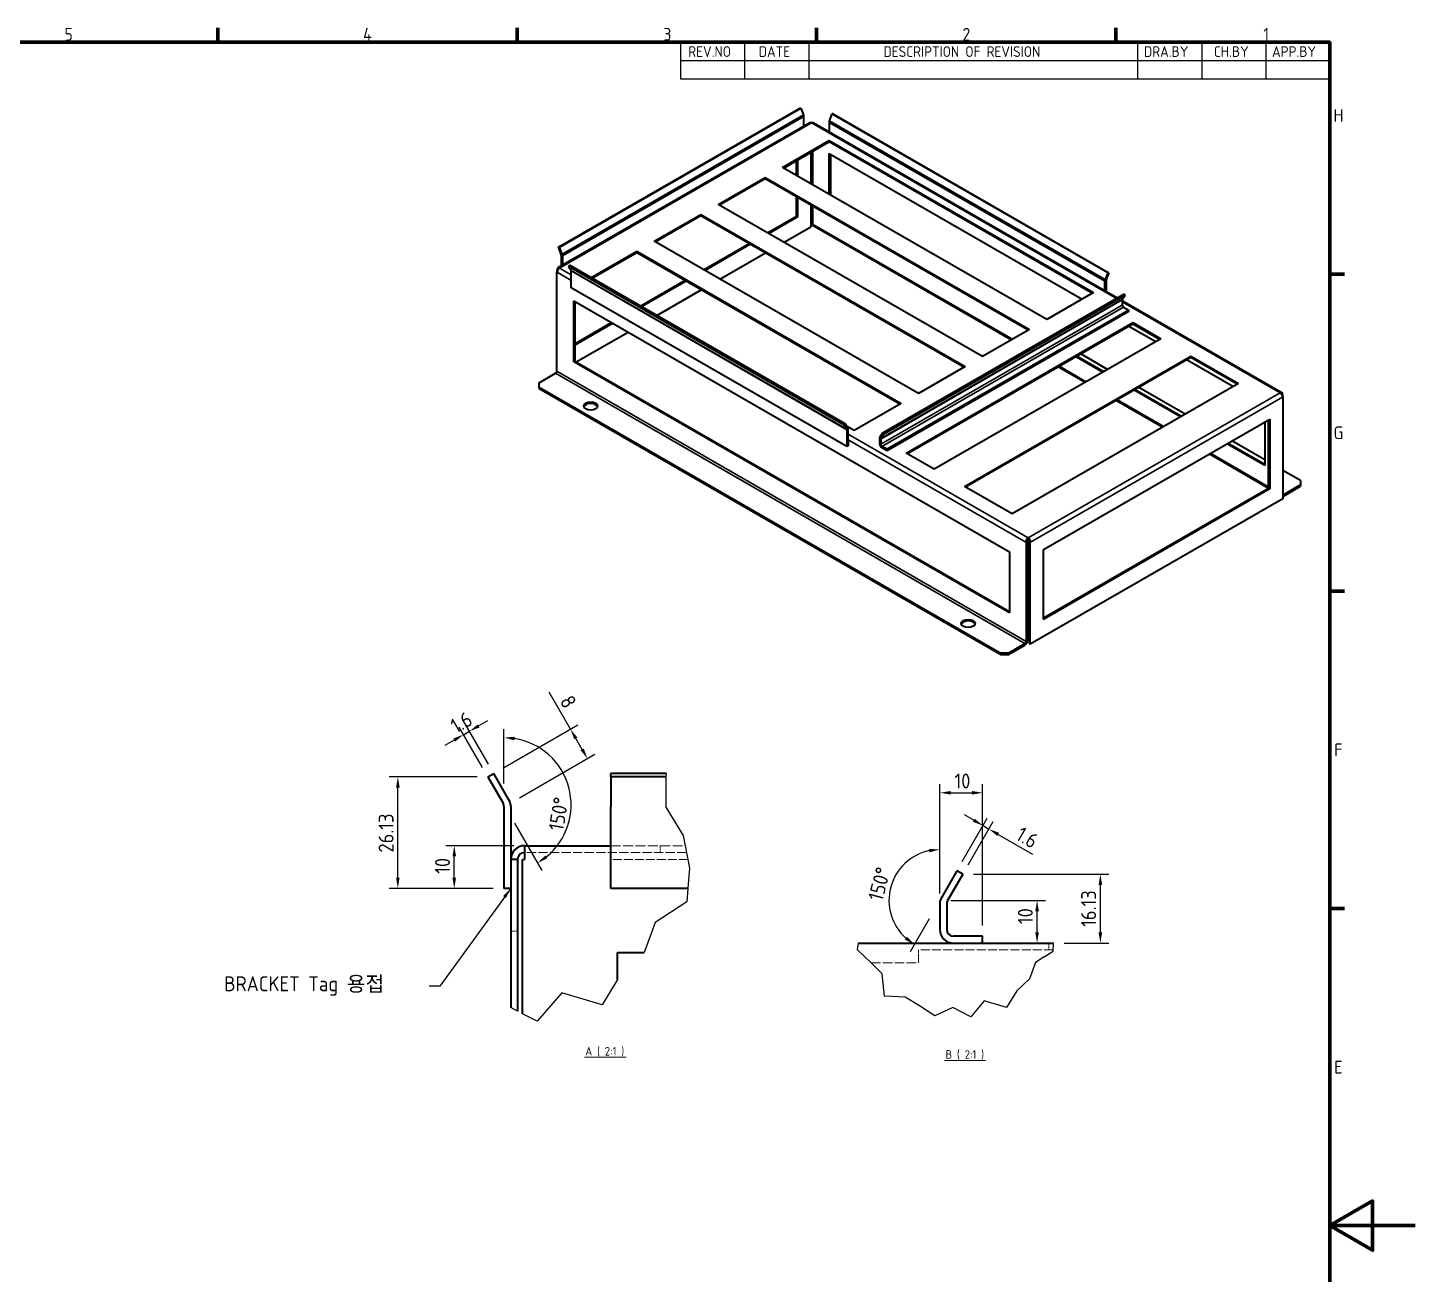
# Model space of a CAD drawing. Header units: millimetres. Extents: x 0 to 1682, y 0 to 1188.
# Drawn here: x 1032 to 1682, y 571 to 1155 of the extents above; entities that cross this region are included whole.
import ezdxf

# ---------------------------------------------------------------- set-up
doc = ezdxf.new("R2010")
doc.units = ezdxf.units.MM
doc.header["$LTSCALE"] = 2
doc.linetypes.add('DASHED', pattern=[0.2067, 0.1654, -0.0413])
doc.layers.get('0').update_dxf_attribs({"color": 3, "lineweight": 25})
for name, color, linetype, lineweight in [('가려진 것(ISO)', 2, 'DASHED', 18), ('가시적인 것(ISO)', 3, 'Continuous', 40), ('가시적인 좁은 것(ISO)', 3, 'Continuous', 35), ('경계(ISO)', 7, 'Continuous', 70), ('기호(ISO)', 5, 'Continuous', 25), ('끊기 선(JIS)', 7, 'Continuous', 25), ('치수(ISO)', 7, 'Continuous', 25)]:
    doc.layers.add(name, color=color, linetype=linetype, lineweight=lineweight)
doc.styles.add('ISO Proportiona M2B', font='isocp.shx')
doc.styles.add('문자 텍스트_M2B', font='isocp.shx')
doc.styles.add('치수 텍스트_PSTEK_POSCO', font='isocp.shx')
doc.styles.add('텍스트 스타일512', font='isocp.shx')
doc.dimstyles.new('치수_PSTEK_POSCO', dxfattribs={"dimscale": 2, "dimtxt": 3.5, "dimasz": 2.5, "dimexe": 2, "dimexo": 2.5, "dimgap": 1, "dimtad": 1, "dimrnd": 1e-08, "dimdsep": 46, "dimtxsty": '치수 텍스트_PSTEK_POSCO', "dimcen": 0.09, "dimdle": 10, "dimclrd": 7, "dimclre": 7, "dimclrt": 2, "dimadec": 1, "dimazin": 2, "dimtfac": 1, "dimtmove": 0, "dimatfit": 3, "dimfxl": 0, "dimtolj": 1, "dimlwd": -1, "dimlwe": -1, "dimarcsym": 0})
doc.dimstyles.new('치수_PSTEK_POSCO$7', dxfattribs={"dimscale": 2, "dimtxt": 3.5, "dimasz": 2.5, "dimexe": 2, "dimexo": 2.5, "dimgap": 1, "dimtad": 1, "dimrnd": 1e-08, "dimdsep": 46, "dimtxsty": '치수 텍스트_PSTEK_POSCO', "dimcen": 0.09, "dimdle": 10, "dimclrd": 7, "dimclre": 7, "dimclrt": 2, "dimadec": 1, "dimazin": 2, "dimtfac": 1, "dimtmove": 0, "dimatfit": 3, "dimfxl": 0, "dimtolj": 1, "dimlwd": -1, "dimlwe": -1, "dimarcsym": 0})

# ---------------------------------------------------------------- blocks, each defined once
blk = doc.blocks.new('경계 Default Border')
at = {"layer": '경계(ISO)'}
for p, q in [((560.67, 574), (560.67, 577.4)), ((630.75, 574), (630.75, 577.4)), ((700.83, 574), (700.83, 577.4)), ((770.92, 574), (770.92, 577.4)), ((821, 519.75), (824.4, 519.75)), ((821, 445.5), (824.4, 445.5)), ((821, 371.25), (824.4, 371.25))]:
    blk.add_line(p, q, dxfattribs=at)
at = {"layer": '경계(ISO)', "flags": 128}
for points in [[(20, 20), (20, 574), (821, 574), (821, 20), (20, 20)], [(841, 297), (821, 297), (831, 302.77), (831, 291.23), (821, 297)]]:
    blk.add_lwpolyline(points, dxfattribs=at)
at = {"layer": '경계(ISO)', "color": 2, "char_height": 3, "attachment_point": 7, "style": '문자 텍스트_M2B'}
for s, insert in [('5', (524.77, 574.37)), ('4', (594.68, 574.4)), ('3', (664.96, 574.37)), ('2', (735, 574.37)), ('1', (805.44, 574.4)), ('H', (821.88, 555.37)), ('G', (821.88, 481.1)), ('F', (822.04, 406.87)), ('E', (822.04, 332.6))]:
    blk.add_mtext(s, dxfattribs=dict(at, insert=insert))
blk = doc.blocks.new('리비전 내역')
at = {"layer": '기호(ISO)'}
for p, q in [((669, 574), (821, 574)), ((669, 574), (669, 569.72)), ((684, 574), (684, 569.72)), ((699, 574), (699, 569.72)), ((776, 574), (776, 569.72)), ((791, 574), (791, 569.72)), ((806, 574), (806, 569.72)), ((821, 574), (821, 569.72)), ((669, 569.72), (821, 569.72)), ((669, 569.72), (669, 565.44)), ((684, 569.72), (684, 565.44)), ((699, 569.72), (699, 565.44)), ((776, 569.72), (776, 565.44)), ((791, 569.72), (791, 565.44)), ((806, 569.72), (806, 565.44)), ((821, 569.72), (821, 565.44)), ((669, 565.44), (821, 565.44))]:
    blk.add_line(p, q, dxfattribs=at)
at = {"layer": '기호(ISO)', "color": 2, "char_height": 2.5, "attachment_point": 7, "style": 'ISO Proportiona M2B'}
for s, insert in [('REV.NO', (670.79, 570.58)), ('DATE', (687.31, 570.58)), ('DESCRIPTION OF REVISION', (716.51, 570.58)), ('DRA.BY', (777.48, 570.58)), ('CH.BY', (793.86, 570.58)), ('APP.BY', (807.48, 570.58))]:
    blk.add_mtext(s, dxfattribs=dict(at, insert=insert))
blk = doc.blocks.new('*D60')
at = {"layer": 'Defpoints', "color": 0, "transparency": 16777216}
for p in [(1205.62, 804.12), (1247.73, 804.12), (1255.31, 751.87)]:
    blk.add_point(p, dxfattribs=at)
at = {"layer": '치수(ISO)', "color": 7, "transparency": 16777216}
for p, q in [((1242.73, 804.12), (1201.62, 804.12)), ((1205.62, 756.87), (1205.62, 799.12)), ((1250.31, 751.87), (1201.62, 751.87))]:
    blk.add_line(p, q, dxfattribs=at)
for points in [[(1204.79, 799.12), (1206.45, 799.12), (1205.62, 804.12)], [(1204.79, 756.87), (1206.45, 756.87), (1205.62, 751.87)]]:
    blk.add_solid(points, dxfattribs=at)
at = {"layer": '치수(ISO)', "color": 2, "transparency": 16777216, "insert": (1200.12, 768.66), "char_height": 7, "attachment_point": 4, "rotation": 90, "style": '치수 텍스트_PSTEK_POSCO'}
blk.add_mtext('\\A1;26.13', dxfattribs=at)
blk = doc.blocks.new('*D61')
at = {"layer": 'Defpoints', "color": 0, "transparency": 16777216}
for p in [(1232.04, 771.87), (1264.91, 771.87), (1255.31, 751.87)]:
    blk.add_point(p, dxfattribs=at)
at = {"layer": '치수(ISO)', "color": 7, "transparency": 16777216}
for p, q in [((1259.91, 771.87), (1228.04, 771.87)), ((1232.04, 756.87), (1232.04, 766.87)), ((1250.31, 751.87), (1228.04, 751.87))]:
    blk.add_line(p, q, dxfattribs=at)
for points in [[(1231.2, 766.87), (1232.87, 766.87), (1232.04, 771.87)], [(1231.2, 756.87), (1232.87, 756.87), (1232.04, 751.87)]]:
    blk.add_solid(points, dxfattribs=at)
at = {"layer": '치수(ISO)', "color": 2, "transparency": 16777216, "insert": (1226.54, 758.71), "char_height": 7, "attachment_point": 4, "rotation": 90, "style": '치수 텍스트_PSTEK_POSCO'}
blk.add_mtext('\\A1;10', dxfattribs=at)
blk = doc.blocks.new('*D62')
at = {"layer": 'Defpoints', "color": 0, "transparency": 16777216}
for p in [(1239.12, 825.44), (1250.51, 805.72), (1247.73, 804.12)]:
    blk.add_point(p, dxfattribs=at)
at = {"layer": '치수(ISO)', "color": 7, "transparency": 16777216}
for p, q in [((1245.23, 808.45), (1234.35, 827.3)), ((1236.35, 823.84), (1239.12, 825.44)), ((1248.01, 810.05), (1237.12, 828.9)), ((1243.45, 827.94), (1247.78, 830.44)), ((1232.02, 821.34), (1227.69, 818.84))]:
    blk.add_line(p, q, dxfattribs=at)
for points in [[(1243.04, 828.66), (1243.87, 827.22), (1239.12, 825.44)], [(1231.6, 822.06), (1232.44, 820.62), (1236.35, 823.84)]]:
    blk.add_solid(points, dxfattribs=at)
at = {"layer": '치수(ISO)', "color": 2, "transparency": 16777216, "insert": (1231.2, 827.21), "char_height": 7, "attachment_point": 4, "rotation": 30, "style": '치수 텍스트_PSTEK_POSCO'}
blk.add_mtext('\\A1;1.6', dxfattribs=at)
blk = doc.blocks.new('*D63')
at = {"layer": 'Defpoints', "color": 0, "transparency": 16777216}
for p in [(1279.39, 811.21), (1255.31, 796.01), (1255.31, 791.01), (1257.81, 786.68)]:
    blk.add_point(p, dxfattribs=at)
at = {"layer": '치수(ISO)', "color": 7, "transparency": 16777216}
for p, q in [((1255.31, 801.01), (1255.31, 826.44)), ((1260.31, 782.35), (1273.02, 760.32))]:
    blk.add_line(p, q, dxfattribs=at)
blk.add_arc((1255.31, 791.01), 31.44, 309.12239, 80.87761, dxfattribs=at)
for points in [[(1260.22, 821.22), (1260.36, 822.88), (1255.31, 822.44)], [(1275.61, 765.93), (1274.67, 767.3), (1271.02, 763.78)]]:
    blk.add_solid(points, dxfattribs=at)
at = {"layer": '치수(ISO)', "color": 2, "transparency": 16777216, "insert": (1279.59, 779.07), "char_height": 7, "attachment_point": 4, "rotation": 80.36071, "style": '치수 텍스트_PSTEK_POSCO'}
blk.add_mtext('\\A1;150°', dxfattribs=at)
blk = doc.blocks.new('*D64')
at = {"layer": 'Defpoints', "color": 0, "transparency": 16777216}
for p in [(1294.41, 812.66), (1250.51, 805.72), (1258.29, 791.81)]:
    blk.add_point(p, dxfattribs=at)
at = {"layer": '치수(ISO)', "color": 7, "transparency": 16777216}
for p, q in [((1286.44, 826.47), (1276.46, 843.76)), ((1254.84, 808.22), (1289.91, 828.47)), ((1291.91, 816.99), (1288.94, 822.14)), ((1262.62, 794.31), (1297.88, 814.66))]:
    blk.add_line(p, q, dxfattribs=at)
for points in [[(1289.66, 822.56), (1288.22, 821.72), (1286.44, 826.47)], [(1292.63, 817.41), (1291.19, 816.58), (1294.41, 812.66)]]:
    blk.add_solid(points, dxfattribs=at)
at = {"layer": '치수(ISO)', "color": 2, "transparency": 16777216, "insert": (1282.22, 844.78), "char_height": 7, "attachment_point": 4, "rotation": 300, "style": '치수 텍스트_PSTEK_POSCO'}
blk.add_mtext('\\A1; 8', dxfattribs=at)
blk = doc.blocks.new('*D66')
at = {"layer": 'Defpoints', "color": 0, "transparency": 16777216}
for p in [(1479.41, 796.65), (1459.41, 744.56), (1479.41, 729.48)]:
    blk.add_point(p, dxfattribs=at)
at = {"layer": '치수(ISO)', "color": 7, "transparency": 16777216}
for p, q in [((1459.41, 749.56), (1459.41, 800.65)), ((1479.41, 734.48), (1479.41, 800.65)), ((1464.41, 796.65), (1474.41, 796.65))]:
    blk.add_line(p, q, dxfattribs=at)
for points in [[(1464.41, 797.48), (1464.41, 795.82), (1459.41, 796.65)], [(1474.41, 797.48), (1474.41, 795.82), (1479.41, 796.65)]]:
    blk.add_solid(points, dxfattribs=at)
at = {"layer": '치수(ISO)', "color": 2, "transparency": 16777216, "insert": (1466.25, 802.15), "char_height": 7, "attachment_point": 4, "style": '치수 텍스트_PSTEK_POSCO'}
blk.add_mtext('\\A1;10', dxfattribs=at)
blk = doc.blocks.new('*D67')
at = {"layer": 'Defpoints', "color": 0, "transparency": 16777216}
for p in [(1470.18, 758.53), (1534.56, 758.53), (1512.69, 726.28)]:
    blk.add_point(p, dxfattribs=at)
at = {"layer": '치수(ISO)', "color": 7, "transparency": 16777216}
for p, q in [((1475.18, 758.53), (1538.56, 758.53)), ((1534.56, 731.28), (1534.56, 753.53)), ((1517.69, 726.28), (1538.56, 726.28))]:
    blk.add_line(p, q, dxfattribs=at)
for points in [[(1533.72, 753.53), (1535.39, 753.53), (1534.56, 758.53)], [(1533.72, 731.28), (1535.39, 731.28), (1534.56, 726.28)]]:
    blk.add_solid(points, dxfattribs=at)
at = {"layer": '치수(ISO)', "color": 2, "transparency": 16777216, "insert": (1529.06, 733.86), "char_height": 7, "attachment_point": 4, "rotation": 90, "style": '치수 텍스트_PSTEK_POSCO'}
blk.add_mtext('\\A1;16.13', dxfattribs=at)
blk = doc.blocks.new('*D68')
at = {"layer": 'Defpoints', "color": 0, "transparency": 16777216}
for p in [(1441.16, 761.59), (1459.41, 751.28), (1456.91, 741.95), (1459.41, 746.28)]:
    blk.add_point(p, dxfattribs=at)
at = {"layer": '치수(ISO)', "color": 7, "transparency": 16777216}
for p, q in [((1459.41, 756.28), (1459.41, 774.1)), ((1454.41, 737.62), (1445.5, 722.19))]:
    blk.add_line(p, q, dxfattribs=at)
blk.add_arc((1459.41, 746.28), 23.82, 102.05019, 227.94981, dxfattribs=at)
for points in [[(1454.35, 770.4), (1454.52, 768.74), (1459.41, 770.1)], [(1443.94, 729.27), (1442.96, 727.92), (1447.5, 725.65)]]:
    blk.add_solid(points, dxfattribs=at)
at = {"layer": '치수(ISO)', "color": 2, "transparency": 16777216, "insert": (1429.09, 746.43), "char_height": 7, "attachment_point": 4, "rotation": 75, "style": '치수 텍스트_PSTEK_POSCO'}
blk.add_mtext('\\A1;150°', dxfattribs=at)
blk = doc.blocks.new('*D69')
at = {"layer": 'Defpoints', "color": 0, "transparency": 16777216}
for p in [(1482.39, 779.68), (1467.41, 760.13), (1470.18, 758.53)]:
    blk.add_point(p, dxfattribs=at)
at = {"layer": '치수(ISO)', "color": 7, "transparency": 16777216}
for p, q in [((1475.28, 783.78), (1470.95, 786.28)), ((1469.91, 764.46), (1481.61, 784.74)), ((1472.68, 762.86), (1484.39, 783.14)), ((1479.61, 781.28), (1482.39, 779.68)), ((1486.72, 777.18), (1502.72, 767.94))]:
    blk.add_line(p, q, dxfattribs=at)
for points in [[(1475.7, 784.5), (1474.87, 783.06), (1479.61, 781.28)], [(1487.13, 777.9), (1486.3, 776.46), (1482.39, 779.68)]]:
    blk.add_solid(points, dxfattribs=at)
at = {"layer": '치수(ISO)', "color": 2, "transparency": 16777216, "insert": (1496.17, 778.07), "char_height": 7, "attachment_point": 4, "rotation": 330, "style": '치수 텍스트_PSTEK_POSCO'}
blk.add_mtext('\\A1;1.6', dxfattribs=at)
blk = doc.blocks.new('*D70')
at = {"layer": 'Defpoints', "color": 0, "transparency": 16777216}
for p in [(1459.62, 746.22), (1504.94, 746.22), (1507.55, 726.28)]:
    blk.add_point(p, dxfattribs=at)
at = {"layer": '치수(ISO)', "color": 7, "transparency": 16777216}
for p, q in [((1464.62, 746.22), (1508.94, 746.22)), ((1504.94, 731.28), (1504.94, 741.22))]:
    blk.add_line(p, q, dxfattribs=at)
for points in [[(1504.1, 741.22), (1505.77, 741.22), (1504.94, 746.22)], [(1504.1, 731.28), (1505.77, 731.28), (1504.94, 726.28)]]:
    blk.add_solid(points, dxfattribs=at)
at = {"layer": '치수(ISO)', "color": 2, "transparency": 16777216, "insert": (1499.44, 731.17), "char_height": 7, "attachment_point": 4, "rotation": 90, "style": '치수 텍스트_PSTEK_POSCO'}
blk.add_mtext('\\A1; 10', dxfattribs=at)

msp = doc.modelspace()

# ---------------------------------------------------------------- linework, layer by layer
at = {"layer": '가려진 것(ISO)', "ltscale": 13.10058}
msp.add_line((1340.726, 768.665), (1264.905, 768.665), dxfattribs=at)
at = {"layer": '가려진 것(ISO)', "ltscale": 14.031301}
msp.add_line((1305.305, 771.865), (1340.108, 771.865), dxfattribs=at)
at = {"layer": '가려진 것(ISO)', "ltscale": 3.047415}
for p, q in [((1328.505, 771.865), (1328.505, 768.665)), ((1258.505, 731.865), (1261.705, 731.865)), ((1510.406, 726.278), (1510.406, 723.078))]:
    msp.add_line(p, q, dxfattribs=at)
at = {"layer": '가려진 것(ISO)', "ltscale": 12.453729}
msp.add_line((1341.344, 765.465), (1305.305, 765.465), dxfattribs=at)
at = {"layer": '가려진 것(ISO)', "ltscale": 12.708687}
msp.add_line((1512.451, 723.078), (1449.406, 723.078), dxfattribs=at)
at = {"layer": '가려진 것(ISO)', "ltscale": 4.786925}
msp.add_line((1449.406, 723.078), (1449.406, 719.878), dxfattribs=at)
at = {"layer": '가려진 것(ISO)', "ltscale": 13.414458}
msp.add_line((1427.224, 717.078), (1449.406, 717.078), dxfattribs=at)
at = {"layer": '가려진 것(ISO)', "ltscale": 2.666475}
msp.add_line((1449.406, 717.078), (1449.406, 719.878), dxfattribs=at)
at = {"layer": '가시적인 것(ISO)'}
for p, q in [((1280.746, 1052.036), (1393.883, 1117.187)), ((1281.236, 1052.08), (1394.373, 1117.232)), ((1393.883, 1117.187), (1394.373, 1117.232)), ((1394.373, 1117.232), (1395.636, 1113.976)), ((1395.787, 1108.733), (1395.787, 1113.235)), ((1407.748, 1111.248), (1409.01, 1114.504)), ((1409.5, 1114.459), (1409.01, 1114.504)), ((1409.01, 1114.504), (1538.057, 1040.19)), ((1409.5, 1114.459), (1538.547, 1040.145)), ((1398.524, 1110.309), (1280.579, 1042.389)), ((1542.557, 1028.286), (1400.121, 1110.309)), ((1407.596, 1110.507), (1407.596, 1106.005)), ((1385.711, 1089.443), (1407.631, 1102.066)), ((1407.631, 1101.412), (1386.279, 1089.116)), ((1407.631, 1102.066), (1531.375, 1030.807)), ((1407.631, 1102.066), (1407.631, 1101.412)), ((1530.807, 1030.48), (1407.631, 1101.412)), ((1392.252, 1085.677), (1392.252, 1092.556)), ((1392.817, 1092.881), (1392.817, 1085.351)), ((1398.923, 1096.397), (1398.923, 1081.835)), ((1399.723, 1096.858), (1399.723, 1081.374)), ((1407.596, 1095.898), (1526.002, 1027.713)), ((1407.596, 1076.84), (1407.596, 1095.898)), ((1408.162, 1095.573), (1408.162, 1076.515)), ((1509.455, 1018.184), (1385.711, 1089.443)), ((1355.659, 1072.137), (1377.579, 1084.76)), ((1377.579, 1084.106), (1356.227, 1071.81)), ((1377.579, 1084.76), (1501.323, 1013.501)), ((1377.579, 1084.76), (1377.579, 1084.106)), ((1500.755, 1013.174), (1377.579, 1084.106)), ((1479.403, 1000.878), (1355.659, 1072.137)), ((1392.252, 1066.584), (1392.252, 1075.657)), ((1392.817, 1075.331), (1392.817, 1066.258)), ((1325.607, 1054.832), (1347.527, 1067.455)), ((1347.527, 1066.801), (1326.175, 1054.504)), ((1347.527, 1067.455), (1471.271, 996.195)), ((1347.527, 1067.455), (1347.527, 1066.801)), ((1470.703, 995.868), (1347.527, 1066.801)), ((1378.777, 1058.825), (1392.252, 1066.584)), ((1392.817, 1066.258), (1379.343, 1058.499)), ((1392.252, 1066.584), (1392.817, 1066.258)), ((1398.923, 1071.815), (1398.923, 1061.599)), ((1399.723, 1071.355), (1399.723, 1062.907)), ((1386.441, 1054.411), (1398.923, 1061.599)), ((1400.056, 1062.172), (1492.948, 1008.679)), ((1449.351, 983.572), (1325.607, 1054.832)), ((1348.725, 1041.519), (1370.077, 1053.815)), ((1370.643, 1053.489), (1349.291, 1041.193)), ((1280.746, 1052.036), (1281.236, 1052.08)), ((1280.746, 1052.036), (1282.009, 1048.78)), ((1282.499, 1048.825), (1281.236, 1052.08)), ((1282.085, 1048.409), (1282.085, 1043.256)), ((1282.65, 1048.083), (1282.65, 1043.581)), ((1296.083, 1037.83), (1317.475, 1050.149)), ((1317.475, 1049.495), (1296.651, 1037.503)), ((1317.475, 1050.149), (1441.219, 978.89)), ((1317.475, 1050.149), (1317.475, 1049.495)), ((1440.651, 978.562), (1317.475, 1049.495)), ((1356.389, 1037.105), (1377.742, 1049.401)), ((1280.246, 1041.654), (1280.08, 1041.558)), ((1280.498, 1041.318), (1280.08, 1041.558)), ((1280.08, 1041.558), (1280.08, 1040.446)), ((1280.258, 1040.548), (1280.08, 1040.446)), ((1280.08, 1040.446), (1280.246, 1040.351)), ((1280.08, 994.009), (1280.08, 1040.446)), ((1280.576, 1041.464), (1280.246, 1041.654)), ((1285.484, 1043.042), (1285.974, 1043.651)), ((1285.484, 1043.042), (1286.746, 1041.241)), ((1414.531, 968.729), (1285.484, 1043.042)), ((1415.021, 969.338), (1285.974, 1043.651)), ((1286.822, 1033.133), (1286.822, 1040.958)), ((1538.057, 1040.19), (1536.795, 1036.935)), ((1538.547, 1040.145), (1537.284, 1036.89)), ((1538.547, 1040.145), (1538.057, 1040.19)), ((1415.869, 958.819), (1286.822, 1033.133)), ((1319.201, 1024.517), (1340.025, 1036.509)), ((1340.591, 1036.183), (1319.767, 1024.191)), ((1536.643, 1031.691), (1536.643, 1036.193)), ((1537.209, 1036.519), (1537.209, 1031.366)), ((1287.954, 1027.001), (1491.954, 909.525)), ((1287.954, 998.387), (1287.954, 1027.001)), ((1288.519, 1026.675), (1288.519, 998.713)), ((1326.865, 1020.104), (1347.689, 1032.096)), ((1545.694, 1030.092), (1432.557, 964.941)), ((1546.184, 1029.483), (1433.047, 964.331)), ((1531.375, 1030.807), (1509.455, 1018.184)), ((1544.845, 1027.398), (1544.845, 1024.969)), ((1619.537, 983.956), (1544.845, 1026.968)), ((1546.184, 1029.483), (1544.921, 1027.681)), ((1546.184, 1029.483), (1545.694, 1030.092)), ((1547.815, 1022.604), (1434.678, 957.453)), ((1547.815, 1021.95), (1434.678, 956.799)), ((1545.411, 1023.989), (1547.815, 1022.604)), ((1547.815, 1021.95), (1547.815, 1022.604)), ((1288.519, 1006.849), (1305.734, 1016.762)), ((1306.3, 1016.436), (1288.519, 1006.197)), ((1443.694, 955.679), (1549.76, 1016.759)), ((1549.76, 1016.105), (1444.262, 955.352)), ((1501.323, 1013.501), (1479.403, 1000.878)), ((1547.96, 1015.068), (1560.474, 1007.862)), ((1549.76, 1016.759), (1562.841, 1009.226)), ((1549.76, 1016.759), (1549.76, 1016.105)), ((1562.273, 1008.899), (1549.76, 1016.105)), ((1289.119, 998.367), (1313.398, 1012.348)), ((1562.841, 1009.226), (1456.775, 948.146)), ((1470.917, 940.002), (1576.983, 1001.082)), ((1535.629, 993.555), (1523.115, 1000.761)), ((1523.681, 1001.087), (1536.195, 993.881)), ((1537.93, 994.88), (1525.417, 1002.086)), ((1576.983, 1001.082), (1599.257, 988.255)), ((1576.983, 1001.082), (1576.983, 1000.428)), ((1287.954, 998.387), (1288.519, 998.713)), ((1491.954, 880.911), (1287.954, 998.387)), ((1288.519, 998.713), (1491.954, 881.562)), ((1471.271, 996.195), (1449.351, 983.572)), ((1576.983, 1000.428), (1471.485, 939.675)), ((1514.906, 996.034), (1527.42, 988.828)), ((1575.184, 999.391), (1596.89, 986.892)), ((1598.689, 987.928), (1576.983, 1000.428)), ((1271.807, 988.591), (1279.515, 993.03)), ((1271.807, 986.555), (1271.807, 988.591)), ((1599.257, 988.255), (1493.191, 927.176)), ((1271.807, 985.901), (1271.807, 986.555)), ((1271.807, 986.555), (1488.018, 862.048)), ((1271.807, 985.901), (1488.018, 861.393)), ((1572.045, 972.584), (1550.339, 985.084)), ((1550.905, 985.41), (1572.611, 972.91)), ((1574.346, 973.91), (1552.64, 986.409)), ((1619.54, 983.031), (1619.869, 983.221)), ((1619.618, 982.885), (1620.035, 983.126)), ((1619.857, 982.116), (1620.035, 982.013)), ((1620.035, 983.126), (1619.869, 983.221)), ((1619.869, 981.918), (1620.035, 982.013)), ((1620.035, 982.013), (1620.035, 983.126)), ((1620.035, 982.013), (1620.035, 934.269)), ((1441.219, 978.89), (1419.299, 966.266)), ((1542.13, 980.357), (1563.836, 967.857)), ((1414.531, 968.729), (1415.021, 969.338)), ((1414.531, 968.729), (1415.793, 966.928)), ((1416.283, 967.537), (1415.021, 969.338)), ((1419.299, 966.266), (1415.736, 968.318)), ((1507.864, 910.551), (1613.93, 971.63)), ((1611.596, 970.286), (1611.596, 949.808)), ((1613.364, 939.254), (1613.364, 971.304)), ((1613.93, 971.63), (1613.93, 938.928)), ((1415.869, 966.644), (1415.869, 958.819)), ((1416.435, 961.925), (1416.435, 966.97)), ((1416.435, 961.925), (1416.435, 959.145)), ((1431.143, 962.572), (1431.143, 960.143)), ((1432.557, 964.941), (1431.294, 963.139)), ((1431.708, 962.247), (1431.708, 959.817)), ((1433.047, 964.331), (1431.784, 962.53)), ((1433.047, 964.331), (1432.557, 964.941)), ((1416.435, 959.145), (1415.869, 958.819)), ((1434.678, 957.453), (1432.274, 958.838)), ((1434.678, 956.799), (1432.274, 958.184)), ((1434.678, 956.799), (1434.678, 957.453)), ((1456.775, 948.146), (1443.694, 955.679)), ((1585.607, 955.32), (1613.364, 939.336)), ((1611.596, 949.808), (1593.816, 960.047)), ((1594.382, 960.373), (1611.596, 950.46)), ((1611.596, 952.459), (1596.117, 961.373)), ((1628.308, 942.835), (1620.035, 947.599)), ((1628.308, 942.835), (1628.308, 940.799)), ((1493.191, 927.176), (1470.917, 940.002)), ((1507.864, 878.501), (1613.364, 939.254)), ((1613.93, 938.928), (1507.864, 877.849)), ((1613.364, 939.254), (1613.93, 938.928)), ((1628.308, 940.799), (1620.601, 936.361)), ((1620.601, 935.707), (1628.308, 940.145)), ((1628.308, 940.799), (1628.308, 940.145)), ((1620.035, 934.269), (1501.758, 866.158)), ((1500.227, 914.324), (1499.661, 913.998)), ((1499.661, 913.998), (1499.827, 913.902)), ((1500.393, 914.228), (1499.827, 913.902)), ((1499.827, 913.902), (1499.827, 867.466)), ((1500.227, 914.324), (1500.393, 914.228)), ((1500.393, 914.228), (1500.393, 867.791)), ((1500.793, 915.303), (1500.793, 915.957)), ((1501.358, 914.324), (1501.193, 914.228)), ((1501.193, 914.228), (1501.193, 866.483)), ((1501.193, 914.228), (1501.758, 913.902)), ((1501.358, 914.324), (1501.924, 913.998)), ((1501.758, 913.902), (1501.924, 913.998)), ((1501.758, 866.158), (1501.758, 913.902)), ((1507.864, 877.849), (1507.864, 910.551)), ((1491.954, 909.525), (1491.954, 880.911)), ((1491.554, 862.048), (1499.261, 866.486)), ((1491.554, 861.393), (1499.261, 865.832)), ((1501.193, 866.483), (1501.758, 866.158)), ((1491.554, 862.048), (1488.018, 862.048)), ((1488.018, 862.048), (1488.018, 861.393)), ((1488.018, 861.393), (1491.554, 861.393)), ((1491.554, 861.393), (1491.554, 862.048)), ((1247.734, 804.121), (1250.505, 805.721)), ((1257.648, 793.35), (1250.505, 805.721)), ((1331.326, 805.721), (1305.305, 805.721)), ((1305.305, 804.121), (1305.305, 805.721)), ((1247.734, 804.121), (1254.876, 791.75)), ((1331.096, 804.121), (1305.305, 804.121)), ((1305.305, 804.121), (1305.305, 791.75)), ((1255.305, 790.15), (1255.305, 751.865)), ((1258.505, 790.15), (1258.505, 765.465)), ((1305.305, 791.75), (1305.305, 790.15)), ((1305.305, 751.865), (1305.305, 790.15)), ((1264.905, 771.865), (1264.905, 765.465)), ((1264.905, 771.865), (1305.305, 771.865)), ((1261.705, 765.465), (1258.505, 765.465)), ((1258.505, 765.465), (1258.505, 696.061)), ((1261.705, 765.465), (1261.705, 694.404)), ((1263.968, 693.232), (1263.968, 765.465)), ((1263.968, 765.465), (1264.905, 765.465)), ((1467.406, 760.134), (1460.264, 747.763)), ((1470.177, 758.534), (1467.406, 760.134)), ((1470.177, 758.534), (1463.035, 746.163)), ((1258.505, 751.865), (1255.305, 751.865)), ((1341.406, 751.865), (1305.305, 751.865)), ((1459.406, 744.563), (1459.406, 732.678)), ((1462.606, 744.563), (1462.606, 732.678)), ((1479.406, 729.478), (1465.806, 729.478)), ((1479.406, 726.278), (1479.406, 729.478)), ((1308.505, 721.865), (1320.942, 721.865)), ((1308.505, 709.203), (1308.505, 721.865)), ((1421.116, 726.278), (1512.695, 726.278))]:
    msp.add_line(p, q, dxfattribs=at)
for centre, radius, start, end in [((1252.105, 790.15), 6.4, 0, 30), ((1252.105, 790.15), 3.2, 0, 30), ((1264.905, 765.465), 6.4, 90, 180), ((1264.905, 765.465), 3.2, 90, 180), ((1465.806, 744.563), 6.4, 150, 180), ((1465.806, 744.563), 3.2, 150, 180), ((1465.806, 732.678), 6.4, 180, 270), ((1465.806, 732.678), 3.2, 180, 270)]:
    msp.add_arc(centre, radius, start, end, dxfattribs=at)
for centre, major_axis, ratio, start_param, end_param in [((1394.656, 1113.886), (0.798, -1.387), 0.5780931, 0.7873319, 1.3109306), ((1408.727, 1111.158), (0.798, 1.387), 0.5780931, 1.830662, 2.3542608), ((1399.323, 1108.922), (-0.798, 1.387), 0.5780931, 5.4997209, 6.2831853), ((1399.323, 1108.922), (0.798, 1.387), 0.5780931, 0, 0.7834645), ((1400.854, 1063.558), (-0.798, -1.387), 0.5780931, 5.4958534, 6.2831853), ((1281.519, 1048.735), (0.399, -0.693), 0.5780931, 0.7873319, 1.3109306), ((1281.519, 1048.735), (-0.798, 1.387), 0.5780931, 3.9289245, 4.4525233), ((1281.377, 1041.002), (-0.798, 1.387), 0.5780931, 5.4997209, 7.0705172), ((1281.377, 1041.002), (0.798, 1.387), 0.5780931, 0.7834645, 2.3542608), ((1286.256, 1040.632), (0.399, 0.693), 0.5780931, 5.4958534, 6.0194522), ((1537.774, 1036.845), (-0.798, -1.387), 0.5780931, 4.9722547, 5.4958534), ((1537.774, 1036.845), (-0.399, -0.693), 0.5780931, 4.9722547, 5.4958534), ((1545.411, 1027.072), (-0.399, 0.693), 0.5780931, 0.2637331, 0.7873319), ((1545.411, 1024.643), (0.399, -0.693), 0.5780931, 3.9289245, 5.4997209), ((1279.515, 993.684), (0.399, 0.693), 0.5780931, 3.9250571, 5.4958534), ((1618.738, 982.57), (0.798, 1.387), 0.5780931, 5.4958534, 7.0666498), ((1618.738, 982.57), (0.798, -1.387), 0.5780931, 0.7873319, 2.3581282), ((1295.908, 977.071), (3.25, 0), 0.5758617, 0.1756331, 2.9659596), ((1415.303, 966.319), (0.399, 0.693), 0.5780931, 5.4958534, 6.0194522), ((1415.303, 966.319), (0.798, 1.387), 0.5780931, 5.4958534, 6.0194522), ((1432.274, 961.921), (-0.798, 1.387), 0.5780931, 0.2637331, 0.7873319), ((1432.274, 961.921), (-0.399, 0.693), 0.5780931, 0.2637331, 0.7873319), ((1432.274, 959.492), (0.798, -1.387), 0.5780931, 3.9289245, 5.4997209), ((1432.274, 959.492), (0.399, -0.693), 0.5780931, 3.9289245, 5.4997209), ((1620.601, 937.015), (-0.399, -0.693), 0.5780931, 5.4958534, 7.0666498), ((1620.601, 937.015), (-0.798, -1.387), 0.5780931, 0.2598657, 0.7834645), ((1500.793, 914.649), (-0.798, -1.387), 0.5780931, 3.9250571, 5.4958534), ((1500.793, 914.649), (-0.399, -0.693), 0.5780931, 3.9250571, 5.4958534), ((1500.793, 914.649), (-0.798, 1.387), 0.5780931, 3.9289245, 5.4997209), ((1500.793, 914.649), (0.399, -0.693), 0.5780931, 0.7873319, 2.3581282), ((1472.685, 875.272), (3.25, 0), 0.5758617, 0.1756331, 2.9659596), ((1499.261, 867.14), (0.798, 1.387), 0.5780931, 3.9250571, 5.4958534), ((1499.261, 867.14), (0.399, 0.693), 0.5780931, 3.9250571, 5.4958534)]:
    msp.add_ellipse(centre, major_axis=major_axis, ratio=ratio, start_param=start_param, end_param=end_param, dxfattribs=at)
for centre in [(1295.908, 977.725), (1472.685, 875.926)]:
    msp.add_ellipse(centre, major_axis=(3.25, 0), ratio=0.5758617, dxfattribs=at)
at = {"layer": '가시적인 좁은 것(ISO)'}
for p, q in [((1282.499, 1048.825), (1395.636, 1113.976)), ((1395.787, 1113.235), (1282.65, 1048.083)), ((1407.748, 1111.248), (1536.795, 1036.935)), ((1399.323, 1110.23), (1281.377, 1042.31)), ((1542.09, 1028.016), (1399.323, 1110.23)), ((1536.643, 1036.193), (1407.596, 1110.507)), ((1399.723, 1062.907), (1493.42, 1008.95)), ((1282.009, 1048.78), (1282.499, 1048.825)), ((1282.65, 1048.083), (1282.085, 1048.409)), ((1286.822, 1036.564), (1280.246, 1040.351)), ((1281.377, 1042.31), (1286.822, 1039.175)), ((1286.746, 1041.241), (1415.793, 966.928)), ((1415.869, 966.644), (1286.822, 1040.958)), ((1537.209, 1036.519), (1536.643, 1036.193)), ((1536.795, 1036.935), (1537.284, 1036.89)), ((1544.845, 1027.398), (1431.708, 962.247)), ((1431.784, 962.53), (1544.921, 1027.681)), ((1431.708, 959.817), (1544.845, 1024.969)), ((1545.411, 1023.989), (1432.274, 958.838)), ((1618.738, 983.878), (1544.845, 1026.43)), ((1280.08, 994.009), (1499.827, 867.466)), ((1515.378, 996.306), (1527.892, 989.099)), ((1499.261, 866.486), (1279.515, 993.03)), ((1500.793, 915.957), (1618.738, 983.878)), ((1619.869, 981.918), (1501.924, 913.998)), ((1542.602, 980.628), (1564.308, 968.129)), ((1415.793, 966.928), (1416.283, 967.537)), ((1416.435, 966.97), (1415.869, 966.644)), ((1416.435, 964.536), (1500.793, 915.957)), ((1499.661, 913.998), (1416.435, 961.925)), ((1431.708, 962.247), (1431.143, 962.572)), ((1431.294, 963.139), (1431.784, 962.53)), ((1431.143, 960.143), (1431.708, 959.817)), ((1432.274, 958.838), (1432.274, 958.184)), ((1586.079, 955.592), (1613.364, 939.879)), ((1620.035, 936.686), (1620.601, 936.361)), ((1620.601, 936.361), (1620.601, 935.707)), ((1499.261, 865.832), (1499.261, 866.486)), ((1499.827, 867.466), (1500.393, 867.791))]:
    msp.add_line(p, q, dxfattribs=at)
at = {"layer": '기호(ISO)', "color": 7, "lineweight": 18}
for p, q in [((1292.984, 672.802), (1312.54, 672.802)), ((1461.648, 671.312), (1480.761, 671.312))]:
    msp.add_line(p, q, dxfattribs=at)
at = {"layer": '끊기 선(JIS)'}
for p, q in [((1331.326, 805.721), (1331.097, 804.159)), ((1331.096, 804.121), (1331.035, 791.75)), ((1331.097, 804.159), (1331.096, 804.121)), ((1331.027, 790.15), (1331.026, 789.97)), ((1331.026, 789.97), (1339.183, 776.661)), ((1331.035, 791.75), (1331.027, 790.15)), ((1339.183, 776.661), (1342.13, 761.394)), ((1342.13, 761.394), (1341.406, 751.865)), ((1341.406, 751.865), (1340.929, 745.584)), ((1340.929, 745.584), (1326.073, 735.941)), ((1326.073, 735.941), (1320.942, 721.865)), ((1421.116, 726.278), (1420.648, 723.32)), ((1420.648, 723.32), (1424.282, 719.878)), ((1508.296, 719.878), (1512.411, 722.549)), ((1512.411, 722.549), (1512.695, 726.278)), ((1426.921, 717.377), (1424.282, 719.878)), ((1432.438, 711.917), (1426.921, 717.377)), ((1504.244, 717.248), (1501.411, 709.477)), ((1508.296, 719.878), (1504.244, 717.248)), ((1308.505, 709.203), (1301.298, 697.417)), ((1433.474, 701.501), (1432.438, 711.917)), ((1501.411, 709.477), (1495.431, 703.929)), ((1282.335, 703.058), (1270.889, 689.648)), ((1301.298, 697.417), (1282.335, 703.058)), ((1495.431, 703.929), (1490.623, 696.068)), ((1261.705, 694.404), (1258.505, 696.061)), ((1443.172, 701.011), (1433.474, 701.501)), ((1449.917, 696.9), (1443.172, 701.011)), ((1457.102, 692.171), (1449.917, 696.9)), ((1465.471, 696.166), (1457.102, 692.171)), ((1473.906, 691.798), (1465.471, 696.166)), ((1480.198, 699.17), (1473.906, 691.798)), ((1490.623, 696.068), (1480.198, 699.17)), ((1270.889, 689.648), (1263.968, 693.232))]:
    msp.add_line(p, q, dxfattribs=at)

# ---------------------------------------------------------------- block references
at = {"xscale": 2, "yscale": 2, "zscale": 2}
msp.add_blockref('경계 Default Border', (0, 0), dxfattribs=at)
at = {"layer": '기호(ISO)', "xscale": 2, "yscale": 2, "zscale": 2}
msp.add_blockref('리비전 내역', (0, 0), dxfattribs=at)

# ---------------------------------------------------------------- texts
at = {"layer": '기호(ISO)', "color": 2, "insert": (1124.293, 706.173), "char_height": 7, "width": 93.9702, "attachment_point": 4, "style": '치수 텍스트_PSTEK_POSCO'}
msp.add_mtext('{\\fISOCP|b0|i0;\\H7.0000;BRACKET Tag 용접  }', dxfattribs=at)
at = {"layer": '기호(ISO)', "color": 7, "char_height": 4, "attachment_point": 7, "style": '텍스트 스타일512'}
for s, insert in [('A ( 2:1 )', (1293.403, 673.245)), ('B ( 2:1 )', (1462.064, 671.754))]:
    msp.add_mtext(s, dxfattribs=dict(at, insert=insert))

# ---------------------------------------------------------------- dimensions: what is measured, and where the dimension line sits
at = {"layer": '치수(ISO)', "color": 7}
for base, p1, p2, angle, text, override, picture, middle in [((1294.412, 812.663), (1250.505, 805.721), (1258.287, 791.807), 300, ' 8', {"dimdec": 2, "dimlfac": 0.5, "dimtp": 0, "dimtm": 0, "dimtdec": 2, "dimtofl": 0, "dimatfit": 2}, '*D64', (1279.118, 839.153)), ((1504.935, 746.22), (1507.546, 726.278), (1459.624, 746.22), 270, ' 10', {"dimdec": 2, "dimlfac": 0.5, "dimse1": 1, "dimtp": 0, "dimtm": 0, "dimtdec": 2, "dimtofl": 0, "dimatfit": 1}, '*D70', (1504.935, 736.249))]:
    dim = msp.add_linear_dim(base=base, p1=p1, p2=p2, angle=angle, text=text, dimstyle='치수_PSTEK_POSCO', override=override, dxfattribs=at)
    dim.commit()
    dim.dimension.update_dxf_attribs({"geometry": picture, "text_midpoint": middle, "dimtype": 160})
for base, p1, p2, angle, override, picture, middle in [((1239.122, 825.437), (1247.734, 804.121), (1250.505, 805.721), 210, {"dimdec": 2, "dimlfac": 0.5, "dimtp": 0, "dimtm": 0, "dimtdec": 2, "dimtofl": 1, "dimatfit": 1}, '*D62', (1237.737, 824.637)), ((1479.406, 796.649), (1459.406, 744.563), (1479.406, 729.478), 180, {"dimdec": 2, "dimlfac": 0.5, "dimtp": 0, "dimtm": 0, "dimtdec": 2, "dimtofl": 0, "dimatfit": 1}, '*D66', (1469.406, 796.649)), ((1205.62, 804.121), (1255.305, 751.865), (1247.734, 804.121), 90, {"dimdec": 2, "dimlfac": 0.5, "dimtp": 0, "dimtm": 0, "dimtdec": 2, "dimtofl": 0, "dimatfit": 1}, '*D60', (1205.62, 777.993)), ((1482.386, 779.68), (1467.406, 760.134), (1470.177, 758.534), 150, {"dimdec": 2, "dimlfac": 0.5, "dimtp": 0, "dimtm": 0, "dimtdec": 2, "dimtofl": 1, "dimatfit": 1}, '*D69', (1497.204, 771.125)), ((1232.036, 771.865), (1255.305, 751.865), (1264.905, 771.865), 270, {"dimdec": 2, "dimlfac": 0.5, "dimtp": 0, "dimtm": 0, "dimtdec": 2, "dimtofl": 0, "dimatfit": 1}, '*D61', (1232.036, 761.865)), ((1534.556, 758.534), (1512.695, 726.278), (1470.177, 758.534), 270, {"dimdec": 2, "dimlfac": 0.5, "dimtp": 0, "dimtm": 0, "dimtdec": 2, "dimtofl": 0, "dimatfit": 1}, '*D67', (1534.556, 742.406))]:
    dim = msp.add_linear_dim(base=base, p1=p1, p2=p2, angle=angle, dimstyle='치수_PSTEK_POSCO', override=override, dxfattribs=at)
    dim.commit()
    dim.dimension.update_dxf_attribs({"geometry": picture, "text_midpoint": middle, "dimtype": 160})
for base, center, p1, p2, picture, middle in [((1279.387, 811.215), (1255.305, 791.008), (1257.805, 786.677), (1255.305, 796.008), '*D63', (1286.298, 785.744)), ((1441.161, 761.588), (1459.406, 746.278), (1459.406, 751.278), (1456.906, 741.948), '*D68', (1436.4, 752.443))]:
    dim = msp.add_angular_dim_3p(base=base, center=center, p1=p1, p2=p2, dimstyle='치수_PSTEK_POSCO', override={"dimadec": 1, "dimtp": 0, "dimtm": 0, "dimtdec": 2}, dxfattribs=at)
    dim.commit()
    dim.dimension.update_dxf_attribs({"geometry": picture, "text_midpoint": middle, "dimtype": 165})

# ---------------------------------------------------------------- leaders
at = {"layer": '기호(ISO)', "color": 7, "annotation_type": 0, "has_hookline": 1, "hookline_direction": 1, "text_width": 82.354}
msp.add_leader([(1258.505, 751.865), (1225.263, 706.173), (1220.263, 706.173)], dimstyle='치수_PSTEK_POSCO$7', override={"dimtad": 0}, dxfattribs=at)

doc.saveas('drawing.dxf')
